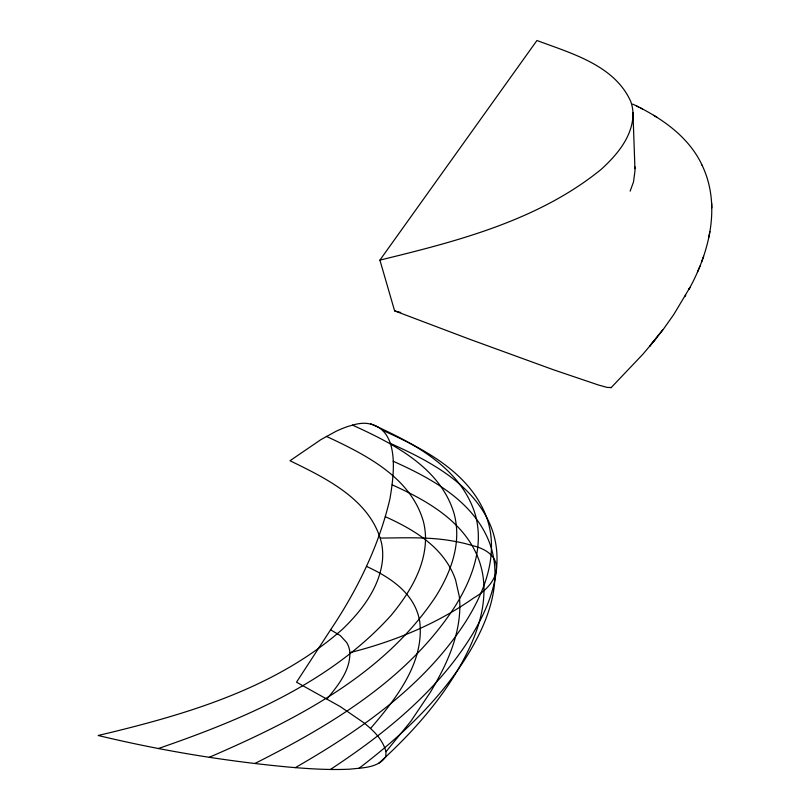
<?xml version="1.0" encoding="UTF-8"?>
<svg xmlns="http://www.w3.org/2000/svg" width="810" height="810" viewBox="0 0 810 810"><rect width="100%" height="100%" fill="white"/><g stroke="black" fill="none" stroke-linecap="round" stroke-linejoin="round"><path stroke-width="1.21" d="M385.985 751.68L385.803 756.651C378.229 768.052 362.465 767.688 350.295 769.135C329.832 770.178 309.339 768.832 288.947 767.1C224.714 761.096 160.906 750.587 98.182 735.49C184.437 714.997 274.489 689.138 342.407 629.309C361.594 610.872 379.515 587.716 382.462 560.378A72.981 64.111 -27.9 0 0 381.642 543.54C371.375 500.175 326.551 478.538 289.99 460.728L320.932 439.617L336.059 431.284A250.31 94.993 -60.9 0 1 348.664 426.222L355.995 424.207A175.213 68.03 -61.9 0 1 365.371 423.265C401.092 426.242 394.024 475.004 389.863 499.152C378.847 546.062 357.342 589.903 330.601 629.795L296.521 682.192L340.311 706.614L363.913 722.824A105.847 35.346 21.5 0 1 370.514 728.494C377.47 734.761 383.555 742.497 385.985 751.68L410.873 721.234L430.161 692.57C445.723 666.63 459.402 637.855 459.867 607.034A101.422 91.479 -28.2 0 0 459.321 596.575L455.584 579.95A92.866 83.896 -27.6 0 0 451.696 570.675C438.473 544.067 411.358 528.505 385.327 516.689M662.61 329.943L649.64 346.234L662.803 330.055L673.839 314.422L689.958 287.408L688.875 289.453C709.438 252.416 721.264 205.264 702.088 165.21M708.79 237.391L709.884 231.609M701.45 262.389L703.606 256.335M697.42 272.221L700.002 266.085M630.16 191.14L633.501 181.916L634.989 170.819A63.909 50.028 -7.3 0 0 634.767 166.506M379.9 260.111C457.083 241.309 538.124 220.553 601.03 169.493C616.633 155.328 632.418 136.93 633.025 114.726A67.149 51.324 -7.6 0 0 630.838 101.695C614.638 65.124 571.202 53.369 536.939 40.5L379.9 260.111L394.612 310.858L469.952 339.36L553.564 369.805L598.327 384.973L607.044 387.403L611.094 387.544M685.766 295.174L684.885 296.642M656.657 337.892L642.988 354.132L610.973 387.808M326.997 698.949C337.922 685.574 350.841 670.022 349.798 651.635A26.608 24.016 -33.5 0 0 346.639 642.472L340.372 635.637L330.601 629.795M370.514 728.494C395.746 699.071 424.754 662.762 419.701 621.331A65.64 59.494 -30.1 0 0 418.031 614.344C410.69 590.49 387.899 576.274 366.495 566.382M378.847 763.202C408.463 736.361 435.82 706.492 456.486 672.128C473.617 643.525 487.893 610.213 483.003 576.173A103.184 93.099 -25.6 0 0 478.234 558.212C463.725 521.174 426.617 500.307 392.172 484.856M358.911 768.366C401.254 736.067 441.126 698.868 468.879 652.971C484.886 626.353 497.725 595.583 494.475 563.912A107.284 96.501 -24.2 0 0 488.997 541.404C472.655 500.61 431.173 478.275 393.204 461.255M330.389 769.47C384.882 733.607 437.552 691.254 472.027 634.979C487.245 609.798 499.243 580.75 496.672 550.77A107.963 96.694 -23.3 0 0 491.518 528.019C474.67 484.512 430.181 461.214 390.025 443.242M295.316 767.637C361.199 729.759 426.627 684.237 467.572 618.698C481.808 595.32 492.966 568.488 491.326 540.624A106.312 94.77 -23 0 0 486.861 518.046C470.448 472.746 424.055 448.892 382.796 430.424M254.836 763.496C330.966 725.213 408.685 678.709 455.706 605.353C469.405 583.109 480.026 557.391 478.123 530.783A102.303 90.771 -23.2 0 0 474.69 512.588C459.381 466.408 412.098 442.412 370.707 423.792M209.344 757.259C294.151 720.556 383.282 675.763 435.8 596.464C448.082 576.771 457.589 554.131 456.678 530.52A96.005 84.827 -24 0 0 453.985 513.236C440.113 467.208 392.992 443.536 352.431 425.078M158.223 748.582C242.747 719.361 330.045 683.154 391.139 615.317C409.202 593.447 425.635 567.04 425.513 537.698A86.68 76.332 -25.5 0 0 423.468 521.792C410.933 477.151 365.108 454.44 326.339 436.357M349.89 652.647C393.933 641.591 436.448 624.206 473.718 597.952C501.096 582.39 507.597 553.544 471.562 545.383A219.257 66.977 -14.5 0 0 456.364 541.688C431.335 536.615 405.688 537.85 380.325 538.083M394.612 310.858L400.717 312.498M632.671 104.085C660.798 117.42 688.783 136.343 702.229 165.493M636.67 106.029L638.898 107.173M640.548 107.993L642.796 109.158M657.052 117.43L653.69 115.314M711.646 203.178L711.808 207.897M632.964 112.499L634.939 168.652"/></g></svg>
